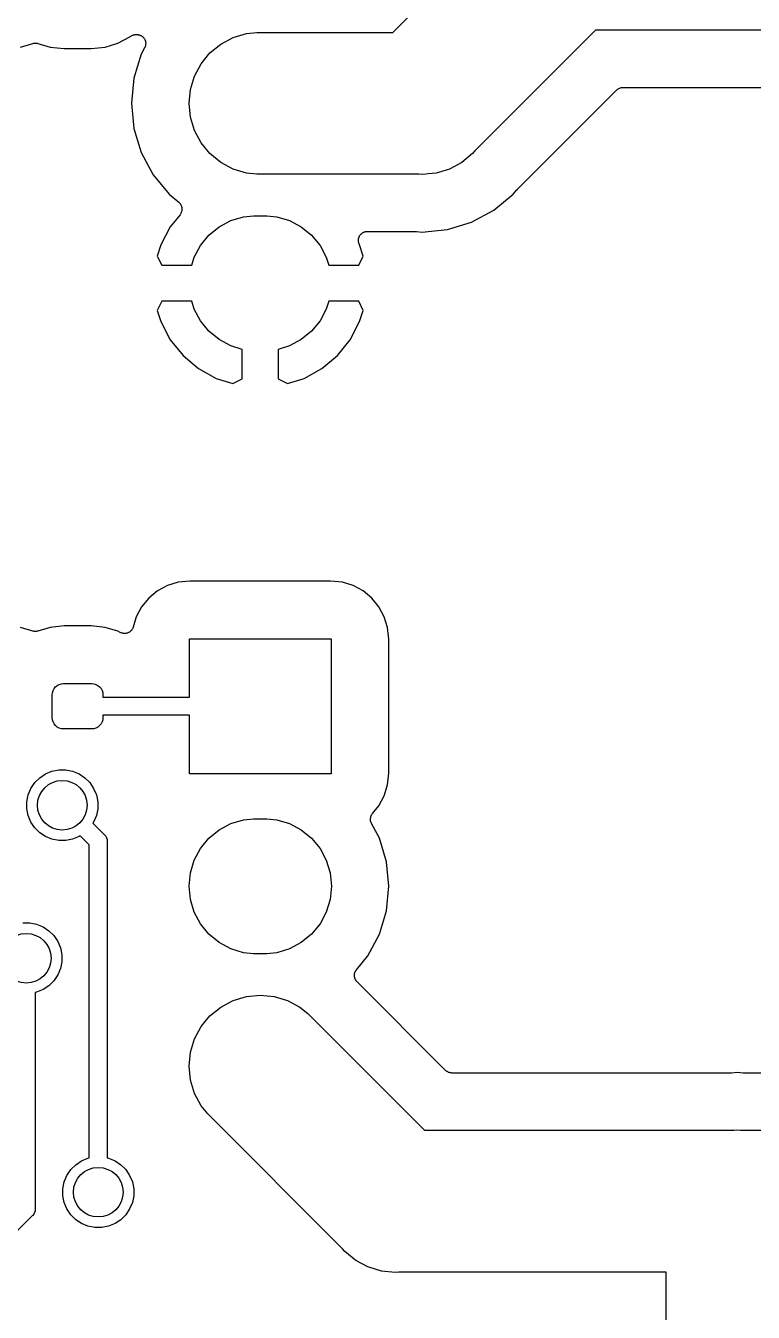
# Model space of a CAD drawing. Extents: x 2.36 to 5.74, y -5.57 to -1.66.
# Drawn here: x 4.82 to 5.224, y -4.587 to -3.872 of the extents above; entities that cross this region are included whole.
import ezdxf

# ---------------------------------------------------------------- set-up
doc = ezdxf.new("R2010")
doc.units = 0
doc.header["$MEASUREMENT"] = 0
doc.layers.add('BLACK', color=7, linetype='CONTINUOUS')

msp = doc.modelspace()

# ---------------------------------------------------------------- linework, layer by layer
at = {"layer": 'BLACK', "linetype": 'CONTINUOUS'}
for p, q in [((5.02369, -3.87563), (5.08063, -3.81869)), ((4.87094, -3.88165), (4.87756, -3.87811)), ((4.87756, -3.87811), (4.87776, -3.87795)), ((4.87776, -3.87795), (4.87782, -3.8779)), ((4.87782, -3.8779), (4.878, -3.87778)), ((4.878, -3.87778), (4.87817, -3.87765)), ((4.87817, -3.87765), (4.87841, -3.87752)), ((4.87841, -3.87752), (4.87864, -3.87737)), ((4.87864, -3.87737), (4.87884, -3.87729)), ((4.87884, -3.87729), (4.87903, -3.87719)), ((4.87903, -3.87719), (4.87929, -3.87711)), ((4.87929, -3.87711), (4.87954, -3.87701)), ((4.87954, -3.87701), (4.87976, -3.87697)), ((4.87976, -3.87697), (4.87996, -3.87691)), ((4.87996, -3.87691), (4.88023, -3.87688)), ((4.88023, -3.87688), (4.8805, -3.87683)), ((4.8805, -3.87683), (4.88072, -3.87683)), ((4.88072, -3.87683), (4.88094, -3.87681)), ((4.88094, -3.87681), (4.88136, -3.87681)), ((4.88136, -3.87681), (4.88143, -3.87681)), ((4.88143, -3.87681), (4.88166, -3.87684)), ((4.88166, -3.87684), (4.88189, -3.87684)), ((4.88189, -3.87684), (4.88214, -3.87689)), ((4.88214, -3.87689), (4.8824, -3.87692)), ((4.8824, -3.87692), (4.88262, -3.87699)), ((4.88262, -3.87699), (4.88285, -3.87704)), ((4.88285, -3.87704), (4.88308, -3.87714)), ((4.88308, -3.87714), (4.88333, -3.87722)), ((4.88333, -3.87722), (4.88353, -3.87733)), ((4.88353, -3.87733), (4.88375, -3.87742)), ((4.88375, -3.87742), (4.88396, -3.87756)), ((4.88396, -3.87756), (4.88418, -3.87769)), ((4.88418, -3.87769), (4.88436, -3.87783)), ((4.88436, -3.87783), (4.88455, -3.87797)), ((4.88455, -3.87797), (4.88474, -3.87815)), ((4.88474, -3.87815), (4.88493, -3.87831)), ((4.88493, -3.87831), (4.88508, -3.87849)), ((4.88508, -3.87849), (4.88524, -3.87866)), ((4.88524, -3.87866), (4.88538, -3.87887)), ((4.88538, -3.87887), (4.88554, -3.87907)), ((4.88554, -3.87907), (4.88565, -3.87928)), ((4.88565, -3.87928), (4.88578, -3.87947)), ((4.88578, -3.87947), (4.88588, -3.87971)), ((4.88588, -3.87971), (4.88599, -3.87994)), ((4.88599, -3.87994), (4.88606, -3.88016)), ((4.88606, -3.88016), (4.88615, -3.88038)), ((4.88615, -3.88038), (4.8862, -3.88063)), ((4.8862, -3.88063), (4.88627, -3.88087)), ((4.88627, -3.88087), (4.88629, -3.88111)), ((4.88629, -3.88111), (4.88634, -3.88133)), ((4.88634, -3.88133), (4.88634, -3.88159)), ((4.92802, -3.88211), (4.93486, -3.87845)), ((4.93486, -3.87845), (4.94228, -3.8762)), ((4.94228, -3.8762), (4.94807, -3.87563)), ((4.94807, -3.87563), (5.02369, -3.87563)), ((5.13631, -3.87437), (5.06921, -3.94147)), ((5.28369, -3.87437), (5.13631, -3.87437)), ((4.81672, -3.88383), (4.82355, -3.88176)), ((4.82355, -3.88176), (4.82356, -3.88175)), ((4.82356, -3.88175), (4.82362, -3.88174)), ((4.82356, -3.88175), (4.82356, -3.88175)), ((4.82356, -3.88175), (4.82356, -3.88175)), ((4.82362, -3.88174), (4.82407, -3.88165)), ((4.82407, -3.88165), (4.82452, -3.88156)), ((4.82452, -3.88156), (4.82455, -3.88156)), ((4.82455, -3.88156), (4.82458, -3.88156)), ((4.82458, -3.88156), (4.82504, -3.88156)), ((4.82504, -3.88156), (4.82549, -3.88156)), ((4.82549, -3.88156), (4.82552, -3.88157)), ((4.82552, -3.88157), (4.82555, -3.88157)), ((4.82555, -3.88157), (4.826, -3.88167)), ((4.826, -3.88167), (4.82645, -3.88176)), ((4.82645, -3.88176), (4.83328, -3.88383)), ((4.83328, -3.88383), (4.84099, -3.88459)), ((4.84099, -3.88459), (4.85605, -3.88459)), ((4.85605, -3.88459), (4.86376, -3.88383)), ((4.86376, -3.88383), (4.87094, -3.88165)), ((4.88392, -3.88763), (4.87985, -3.90105)), ((4.88577, -3.88417), (4.88392, -3.88763)), ((4.88586, -3.88395), (4.88577, -3.88417)), ((4.88597, -3.88375), (4.88586, -3.88395)), ((4.88604, -3.8835), (4.88597, -3.88375)), ((4.88614, -3.88327), (4.88604, -3.8835)), ((4.88619, -3.88304), (4.88614, -3.88327)), ((4.88626, -3.88282), (4.88619, -3.88304)), ((4.88628, -3.88256), (4.88626, -3.88282)), ((4.88633, -3.88231), (4.88628, -3.88256)), ((4.88636, -3.88185), (4.88633, -3.88208)), ((4.88633, -3.88208), (4.88633, -3.88231)), ((4.88634, -3.88159), (4.88636, -3.88185)), ((4.91711, -3.89302), (4.92203, -3.88703)), ((4.92203, -3.88703), (4.92802, -3.88211)), ((4.91345, -3.89986), (4.91711, -3.89302)), ((4.87985, -3.90105), (4.87847, -3.915)), ((4.9112, -3.90728), (4.91345, -3.89986)), ((4.91044, -3.915), (4.9112, -3.90728)), ((5.09298, -3.96269), (5.14802, -3.90765)), ((5.14802, -3.90765), (5.14803, -3.90763)), ((5.14803, -3.90763), (5.14807, -3.9076)), ((5.14803, -3.90763), (5.14803, -3.90763)), ((5.14803, -3.90763), (5.14803, -3.90763)), ((5.14807, -3.9076), (5.14843, -3.90731)), ((5.14843, -3.90731), (5.14879, -3.90702)), ((5.14879, -3.90702), (5.14881, -3.907)), ((5.14881, -3.907), (5.14883, -3.90699)), ((5.14883, -3.90699), (5.14924, -3.90677)), ((5.14924, -3.90677), (5.14965, -3.90656)), ((5.14965, -3.90656), (5.14968, -3.90655)), ((5.14968, -3.90655), (5.1497, -3.90654)), ((5.1497, -3.90654), (5.15014, -3.90641)), ((5.15014, -3.90641), (5.15058, -3.90628)), ((5.15058, -3.90628), (5.15061, -3.90627)), ((5.15061, -3.90627), (5.15064, -3.90627)), ((5.15064, -3.90627), (5.1511, -3.90623)), ((5.1511, -3.90623), (5.15156, -3.90618)), ((5.15156, -3.90618), (5.26844, -3.90618)), ((4.87847, -3.915), (4.87985, -3.92895)), ((4.9112, -3.92272), (4.91044, -3.915)), ((4.91345, -3.93014), (4.9112, -3.92272)), ((4.87985, -3.92895), (4.88392, -3.94237)), ((4.91711, -3.93698), (4.91345, -3.93014)), ((4.92203, -3.94297), (4.91711, -3.93698)), ((4.88392, -3.94237), (4.89053, -3.95474)), ((4.92802, -3.94789), (4.92203, -3.94297)), ((5.06797, -3.94297), (5.06198, -3.94789)), ((5.06921, -3.94147), (5.06797, -3.94297)), ((4.93486, -3.95155), (4.92802, -3.94789)), ((4.94228, -3.9538), (4.93486, -3.95155)), ((5.05514, -3.95155), (5.04907, -3.95339)), ((5.06198, -3.94789), (5.05514, -3.95155)), ((4.89053, -3.95474), (4.89942, -3.96558)), ((4.94807, -3.95437), (4.94228, -3.9538)), ((5.03807, -3.95437), (4.94807, -3.95437)), ((5.04, -3.95456), (5.03807, -3.95437)), ((5.04193, -3.95437), (5.04, -3.95456)), ((5.04333, -3.95423), (5.04193, -3.95437)), ((5.04772, -3.9538), (5.04333, -3.95423)), ((5.04907, -3.95339), (5.04772, -3.9538)), ((4.89942, -3.96558), (4.9047, -3.9699)), ((5.07974, -3.97447), (5.09058, -3.96558)), ((5.09058, -3.96558), (5.09265, -3.96305)), ((5.09265, -3.96305), (5.09269, -3.963)), ((5.09269, -3.963), (5.09285, -3.96285)), ((5.09285, -3.96285), (5.09298, -3.96269)), ((4.9047, -3.9699), (4.90475, -3.96995)), ((4.90475, -3.96995), (4.90506, -3.97027)), ((4.90506, -3.97027), (4.90538, -3.97058)), ((4.90538, -3.97058), (4.9054, -3.97062)), ((4.9054, -3.97062), (4.90543, -3.97065)), ((4.90543, -3.97065), (4.90567, -3.97102)), ((4.90567, -3.97102), (4.90592, -3.97139)), ((4.90592, -3.97139), (4.90594, -3.97143)), ((4.90594, -3.97143), (4.90596, -3.97147)), ((4.90596, -3.97147), (4.90613, -3.97188)), ((4.90613, -3.97188), (4.9063, -3.97229)), ((4.9063, -3.97229), (4.90631, -3.97233)), ((4.90631, -3.97233), (4.90633, -3.97237)), ((4.90633, -3.97237), (4.90641, -3.97281)), ((4.90641, -3.97281), (4.9065, -3.97324)), ((4.9065, -3.97431), (4.90641, -3.97474)), ((4.9065, -3.97324), (4.9065, -3.97329)), ((4.9065, -3.97329), (4.90651, -3.97333)), ((4.90651, -3.97333), (4.9065, -3.97378)), ((4.9065, -3.97378), (4.90651, -3.97422)), ((4.90651, -3.97422), (4.9065, -3.97426)), ((4.9065, -3.97426), (4.9065, -3.97431)), ((4.90543, -3.9769), (4.90004, -3.98361)), ((4.90567, -3.97653), (4.90543, -3.9769)), ((4.90592, -3.97616), (4.90567, -3.97653)), ((4.90593, -3.97612), (4.90592, -3.97616)), ((4.90596, -3.97608), (4.90593, -3.97612)), ((4.90612, -3.97567), (4.90596, -3.97608)), ((4.9063, -3.97526), (4.90612, -3.97567)), ((4.90631, -3.97522), (4.9063, -3.97526)), ((4.90632, -3.97518), (4.90631, -3.97522)), ((4.90641, -3.97474), (4.90632, -3.97518)), ((4.9272, -3.98367), (4.93371, -3.98019)), ((4.93371, -3.98019), (4.94078, -3.97804)), ((4.94078, -3.97804), (4.94629, -3.9775)), ((4.94629, -3.9775), (4.95371, -3.9775)), ((4.95371, -3.9775), (4.95922, -3.97804)), ((4.95922, -3.97804), (4.96629, -3.98019)), ((4.96629, -3.98019), (4.9728, -3.98367)), ((5.05395, -3.98515), (5.06737, -3.98108)), ((5.06737, -3.98108), (5.07974, -3.97447)), ((4.90004, -3.98361), (4.8948, -3.99367)), ((4.9168, -3.99407), (4.92149, -3.98836)), ((4.92149, -3.98836), (4.9272, -3.98367)), ((4.9728, -3.98367), (4.97851, -3.98836)), ((4.97851, -3.98836), (4.9832, -3.99407)), ((5.00518, -3.98873), (5.0053, -3.98857)), ((5.0053, -3.98857), (5.0054, -3.98839)), ((5.0054, -3.98839), (5.00558, -3.98817)), ((5.00558, -3.98817), (5.00574, -3.98793)), ((5.00574, -3.98793), (5.00589, -3.98779)), ((5.00589, -3.98779), (5.00602, -3.98763)), ((5.00602, -3.98763), (5.00624, -3.98745)), ((5.00624, -3.98745), (5.00644, -3.98726)), ((5.00644, -3.98726), (5.00661, -3.98715)), ((5.00661, -3.98715), (5.00677, -3.98702)), ((5.00677, -3.98702), (5.00702, -3.98688)), ((5.00702, -3.98688), (5.00726, -3.98673)), ((5.00726, -3.98673), (5.00745, -3.98665)), ((5.00745, -3.98665), (5.00764, -3.98656)), ((5.00764, -3.98656), (5.00791, -3.98648)), ((5.00791, -3.98648), (5.00817, -3.98637)), ((5.00817, -3.98637), (5.00837, -3.98634)), ((5.00837, -3.98634), (5.00857, -3.98628)), ((5.00857, -3.98628), (5.00885, -3.98625)), ((5.00885, -3.98625), (5.00913, -3.9862)), ((5.00913, -3.9862), (5.00934, -3.9862)), ((5.00934, -3.9862), (5.00954, -3.98618)), ((5.00954, -3.98618), (5.03626, -3.98618)), ((5.03626, -3.98618), (5.03633, -3.98618)), ((5.03633, -3.98618), (5.03654, -3.98621)), ((5.03654, -3.98621), (5.03675, -3.98621)), ((5.03675, -3.98621), (5.04, -3.98653)), ((5.04, -3.98653), (5.04325, -3.98621)), ((5.04325, -3.98621), (5.05395, -3.98515)), ((5.04325, -3.98621), (5.04325, -3.98621)), ((4.8948, -3.99367), (4.89276, -3.99994)), ((4.91332, -4.00058), (4.9168, -3.99407)), ((4.9832, -3.99407), (4.98668, -4.00058)), ((5.00454, -3.99115), (5.00457, -3.99086)), ((5.00456, -3.99135), (5.00454, -3.99115)), ((5.00455, -3.99156), (5.00456, -3.99135)), ((5.0046, -3.99184), (5.00455, -3.99156)), ((5.00457, -3.99086), (5.00458, -3.99058)), ((5.00458, -3.99058), (5.00462, -3.99038)), ((5.00463, -3.99212), (5.0046, -3.99184)), ((5.00462, -3.99038), (5.00464, -3.99018)), ((5.00469, -3.99232), (5.00463, -3.99212)), ((5.00464, -3.99018), (5.00473, -3.9899)), ((5.00472, -3.99252), (5.00469, -3.99232)), ((5.00482, -3.99278), (5.00472, -3.99252)), ((5.00473, -3.9899), (5.00479, -3.98963)), ((5.00479, -3.98963), (5.00487, -3.98944)), ((5.0049, -3.99305), (5.00482, -3.99278)), ((5.00487, -3.98944), (5.00493, -3.98924)), ((5.005, -3.99324), (5.0049, -3.99305)), ((5.00493, -3.98924), (5.00507, -3.98899)), ((5.00507, -3.99343), (5.005, -3.99324)), ((5.00507, -3.98899), (5.00518, -3.98873)), ((5.00511, -3.99349), (5.00507, -3.99343)), ((5.0052, -3.99367), (5.00511, -3.99349)), ((5.00724, -3.99994), (5.0052, -3.99367)), ((4.89276, -3.99994), (4.89523, -4.005)), ((4.91198, -4.005), (4.91332, -4.00058)), ((4.98668, -4.00058), (4.98802, -4.005)), ((5.00477, -4.005), (5.00724, -3.99994)), ((4.89523, -4.005), (4.91198, -4.005)), ((4.98802, -4.005), (5.00477, -4.005)), ((4.89523, -4.025), (4.89276, -4.03006)), ((4.89276, -4.03006), (4.8948, -4.03633)), ((4.91198, -4.025), (4.89523, -4.025)), ((4.91332, -4.02942), (4.91198, -4.025)), ((4.9168, -4.03593), (4.91332, -4.02942)), ((4.98668, -4.02942), (4.9832, -4.03593)), ((4.98802, -4.025), (4.98668, -4.02942)), ((5.00477, -4.025), (4.98802, -4.025)), ((5.00724, -4.03006), (5.00477, -4.025)), ((5.0052, -4.03633), (5.00724, -4.03006)), ((4.8948, -4.03633), (4.90004, -4.04639)), ((4.92149, -4.04164), (4.9168, -4.03593)), ((4.9832, -4.03593), (4.97851, -4.04164)), ((4.99996, -4.04639), (5.0052, -4.03633)), ((4.9272, -4.04633), (4.92149, -4.04164)), ((4.97851, -4.04164), (4.9728, -4.04633)), ((4.90004, -4.04639), (4.90708, -4.05516)), ((4.93371, -4.04981), (4.9272, -4.04633)), ((4.94, -4.05172), (4.93371, -4.04981)), ((4.94, -4.06807), (4.94, -4.05172)), ((4.96629, -4.04981), (4.96, -4.05172)), ((4.96, -4.05172), (4.96, -4.06807)), ((4.9728, -4.04633), (4.96629, -4.04981)), ((4.99292, -4.05516), (4.99996, -4.04639)), ((4.90708, -4.05516), (4.91571, -4.0624)), ((4.98429, -4.0624), (4.99292, -4.05516)), ((4.91571, -4.0624), (4.92558, -4.06782)), ((4.97442, -4.06782), (4.98429, -4.0624)), ((4.92558, -4.06782), (4.93482, -4.07073)), ((4.93482, -4.07073), (4.94, -4.06807)), ((4.96, -4.06807), (4.96518, -4.07073)), ((4.96518, -4.07073), (4.97442, -4.06782)), ((4.90439, -4.18115), (4.8984, -4.18297)), ((4.91088, -4.18051), (4.90439, -4.18115)), ((4.98912, -4.18051), (4.91088, -4.18051)), ((4.99561, -4.18115), (4.98912, -4.18051)), ((5.0016, -4.18297), (4.99561, -4.18115)), ((4.89287, -4.18592), (4.88803, -4.1899)), ((4.8984, -4.18297), (4.89287, -4.18592)), ((5.00713, -4.18592), (5.0016, -4.18297)), ((5.01197, -4.1899), (5.00713, -4.18592)), ((4.88405, -4.19474), (4.8811, -4.20027)), ((4.88803, -4.1899), (4.88405, -4.19474)), ((5.01595, -4.19474), (5.01197, -4.1899)), ((5.0189, -4.20027), (5.01595, -4.19474)), ((4.8811, -4.20027), (4.87934, -4.20606)), ((5.02072, -4.20626), (5.0189, -4.20027)), ((4.82355, -4.20824), (4.81672, -4.20617)), ((4.824, -4.20833), (4.82355, -4.20824)), ((4.82445, -4.20843), (4.824, -4.20833)), ((4.82448, -4.20843), (4.82445, -4.20843)), ((4.82451, -4.20843), (4.82448, -4.20843)), ((4.82496, -4.20844), (4.82451, -4.20843)), ((4.82542, -4.20844), (4.82496, -4.20844)), ((4.82545, -4.20844), (4.82542, -4.20844)), ((4.82548, -4.20844), (4.82545, -4.20844)), ((4.82593, -4.20835), (4.82548, -4.20844)), ((4.82638, -4.20826), (4.82593, -4.20835)), ((4.82644, -4.20825), (4.82638, -4.20826)), ((4.82645, -4.20824), (4.82644, -4.20825)), ((4.82644, -4.20825), (4.82644, -4.20825)), ((4.82644, -4.20825), (4.82644, -4.20825)), ((4.83328, -4.20617), (4.82645, -4.20824)), ((4.84099, -4.20541), (4.83328, -4.20617)), ((4.85605, -4.20541), (4.84099, -4.20541)), ((4.86376, -4.20617), (4.85605, -4.20541)), ((4.87094, -4.20835), (4.86376, -4.20617)), ((4.8722, -4.20902), (4.87094, -4.20835)), ((4.87264, -4.2092), (4.8722, -4.20902)), ((4.87307, -4.20939), (4.87264, -4.2092)), ((4.87309, -4.20939), (4.87307, -4.20939)), ((4.8731, -4.20939), (4.87309, -4.20939)), ((4.87356, -4.20949), (4.8731, -4.20939)), ((4.87403, -4.20958), (4.87356, -4.20949)), ((4.87404, -4.20958), (4.87403, -4.20958)), ((4.87406, -4.20959), (4.87404, -4.20958)), ((4.87453, -4.20959), (4.87406, -4.20959)), ((4.875, -4.20959), (4.87453, -4.20959)), ((4.87502, -4.20959), (4.875, -4.20959)), ((4.87503, -4.20959), (4.87502, -4.20959)), ((4.8755, -4.2095), (4.87503, -4.20959)), ((4.87596, -4.20941), (4.8755, -4.2095)), ((4.87598, -4.2094), (4.87596, -4.20941)), ((4.87599, -4.2094), (4.87598, -4.2094)), ((4.87643, -4.20922), (4.87599, -4.2094)), ((4.87687, -4.20905), (4.87643, -4.20922)), ((4.87688, -4.20904), (4.87687, -4.20905)), ((4.87689, -4.20903), (4.87688, -4.20904)), ((4.87729, -4.20877), (4.87689, -4.20903)), ((4.87768, -4.20851), (4.87729, -4.20877)), ((4.87769, -4.2085), (4.87768, -4.20851)), ((4.87771, -4.20849), (4.87769, -4.2085)), ((4.87805, -4.20816), (4.87771, -4.20849)), ((4.87838, -4.20783), (4.87805, -4.20816)), ((4.87839, -4.20782), (4.87838, -4.20783)), ((4.8784, -4.20781), (4.87839, -4.20782)), ((4.87867, -4.20741), (4.8784, -4.20781)), ((4.87893, -4.20703), (4.87867, -4.20741)), ((4.87894, -4.20701), (4.87893, -4.20703)), ((4.87895, -4.207), (4.87894, -4.20701)), ((4.87913, -4.20656), (4.87895, -4.207)), ((4.87932, -4.20613), (4.87913, -4.20656)), ((4.87933, -4.2061), (4.87932, -4.20613)), ((4.87934, -4.20606), (4.87933, -4.2061)), ((4.87933, -4.2061), (4.87933, -4.2061)), ((4.87933, -4.2061), (4.87933, -4.2061)), ((5.02136, -4.21275), (5.02072, -4.20626)), ((4.91063, -4.245), (4.91063, -4.2125)), ((4.91063, -4.2125), (4.98937, -4.2125)), ((4.98937, -4.2125), (4.98937, -4.2875)), ((5.02136, -4.28725), (5.02136, -4.21275)), ((4.83629, -4.23925), (4.83725, -4.23846)), ((4.83725, -4.23846), (4.83834, -4.23788)), ((4.83834, -4.23788), (4.83952, -4.23752)), ((4.83952, -4.23752), (4.84075, -4.2374)), ((4.84075, -4.2374), (4.8563, -4.2374)), ((4.8563, -4.2374), (4.85753, -4.23752)), ((4.85753, -4.23752), (4.85871, -4.23788)), ((4.85871, -4.23788), (4.8598, -4.23846)), ((4.8598, -4.23846), (4.86075, -4.23925)), ((4.83445, -4.2437), (4.83457, -4.24247)), ((4.83445, -4.2563), (4.83445, -4.2437)), ((4.83457, -4.24247), (4.83493, -4.24129)), ((4.83493, -4.24129), (4.83551, -4.2402)), ((4.83551, -4.2402), (4.83629, -4.23925)), ((4.86075, -4.23925), (4.86154, -4.2402)), ((4.86154, -4.2402), (4.86212, -4.24129)), ((4.86212, -4.24129), (4.86248, -4.24247)), ((4.86248, -4.24247), (4.8626, -4.2437)), ((4.8626, -4.2437), (4.8626, -4.245)), ((4.8626, -4.245), (4.91063, -4.245)), ((4.83457, -4.25753), (4.83445, -4.2563)), ((4.83493, -4.25871), (4.83457, -4.25753)), ((4.83551, -4.2598), (4.83493, -4.25871)), ((4.83629, -4.26075), (4.83551, -4.2598)), ((4.86154, -4.2598), (4.86075, -4.26075)), ((4.86212, -4.25871), (4.86154, -4.2598)), ((4.86248, -4.25753), (4.86212, -4.25871)), ((4.8626, -4.2563), (4.86248, -4.25753)), ((4.91063, -4.255), (4.8626, -4.255)), ((4.8626, -4.255), (4.8626, -4.2563)), ((4.91063, -4.2875), (4.91063, -4.255)), ((4.83725, -4.26154), (4.83629, -4.26075)), ((4.83834, -4.26212), (4.83725, -4.26154)), ((4.83952, -4.26248), (4.83834, -4.26212)), ((4.84075, -4.2626), (4.83952, -4.26248)), ((4.8563, -4.2626), (4.84075, -4.2626)), ((4.85753, -4.26248), (4.8563, -4.2626)), ((4.85871, -4.26212), (4.85753, -4.26248)), ((4.8598, -4.26154), (4.85871, -4.26212)), ((4.86075, -4.26075), (4.8598, -4.26154)), ((4.82745, -4.28971), (4.83068, -4.28756)), ((4.83068, -4.28756), (4.83426, -4.28607)), ((4.83426, -4.28607), (4.83806, -4.28531)), ((4.83806, -4.28531), (4.84194, -4.28531)), ((4.84194, -4.28531), (4.84574, -4.28607)), ((4.84574, -4.28607), (4.84932, -4.28756)), ((4.84932, -4.28756), (4.85255, -4.28971)), ((4.98937, -4.2875), (4.91063, -4.2875)), ((5.02072, -4.29374), (5.02136, -4.28725)), ((4.82107, -4.29926), (4.82256, -4.29568)), ((4.82256, -4.29568), (4.82471, -4.29245)), ((4.82471, -4.29245), (4.82745, -4.28971)), ((4.85255, -4.28971), (4.85529, -4.29245)), ((4.85529, -4.29245), (4.85744, -4.29568)), ((4.85744, -4.29568), (4.85893, -4.29926)), ((5.0189, -4.29973), (5.02072, -4.29374)), ((4.82031, -4.30306), (4.82107, -4.29926)), ((4.82031, -4.30694), (4.82031, -4.30306)), ((4.85893, -4.29926), (4.85969, -4.30306)), ((4.85969, -4.30306), (4.85969, -4.30694)), ((5.01595, -4.30526), (5.0189, -4.29973)), ((4.82107, -4.31074), (4.82031, -4.30694)), ((4.85969, -4.30694), (4.85893, -4.31074)), ((5.01185, -4.31039), (5.01212, -4.31)), ((5.01212, -4.31), (5.01237, -4.30961)), ((5.01237, -4.30961), (5.01595, -4.30526)), ((4.82256, -4.31432), (4.82107, -4.31074)), ((4.82471, -4.31755), (4.82256, -4.31432)), ((4.85744, -4.31432), (4.85702, -4.31495)), ((4.85702, -4.31495), (4.86336, -4.32129)), ((4.85893, -4.31074), (4.85744, -4.31432)), ((4.9272, -4.31867), (4.93371, -4.31519)), ((4.93371, -4.31519), (4.94078, -4.31304)), ((4.94078, -4.31304), (4.94629, -4.3125)), ((4.94629, -4.3125), (4.95371, -4.3125)), ((4.95371, -4.3125), (4.95922, -4.31304)), ((4.95922, -4.31304), (4.96629, -4.31519)), ((4.96629, -4.31519), (4.9728, -4.31867)), ((5.01126, -4.31228), (5.01127, -4.31226)), ((5.01126, -4.31275), (5.01126, -4.31228)), ((5.01126, -4.31321), (5.01126, -4.31275)), ((5.01126, -4.31324), (5.01126, -4.31321)), ((5.01126, -4.31326), (5.01126, -4.31324)), ((5.01135, -4.31372), (5.01126, -4.31326)), ((5.01127, -4.31224), (5.01136, -4.31179)), ((5.01127, -4.31226), (5.01127, -4.31224)), ((5.01144, -4.31417), (5.01135, -4.31372)), ((5.01136, -4.31179), (5.01146, -4.31133)), ((5.01144, -4.31419), (5.01144, -4.31417)), ((5.01145, -4.31422), (5.01144, -4.31419)), ((5.01162, -4.31465), (5.01145, -4.31422)), ((5.01146, -4.31133), (5.01147, -4.31131)), ((5.01147, -4.31128), (5.01165, -4.31086)), ((5.01147, -4.31131), (5.01147, -4.31128)), ((5.0118, -4.31508), (5.01162, -4.31465)), ((5.01165, -4.31086), (5.01183, -4.31042)), ((5.01182, -4.31512), (5.0118, -4.31508)), ((5.01183, -4.31514), (5.01182, -4.31512)), ((5.01182, -4.31512), (5.01182, -4.31512)), ((5.01182, -4.31512), (5.01182, -4.31512)), ((5.01183, -4.31042), (5.01184, -4.31041)), ((5.01621, -4.32335), (5.01183, -4.31514)), ((5.01184, -4.31041), (5.01185, -4.31039)), ((4.82745, -4.32029), (4.82471, -4.31755)), ((4.83068, -4.32244), (4.82745, -4.32029)), ((4.83426, -4.32393), (4.83068, -4.32244)), ((4.83806, -4.32469), (4.83426, -4.32393)), ((4.84574, -4.32393), (4.84194, -4.32469)), ((4.84932, -4.32244), (4.84574, -4.32393)), ((4.84995, -4.32202), (4.84932, -4.32244)), ((4.855, -4.32707), (4.84995, -4.32202)), ((4.86336, -4.32129), (4.86355, -4.32145)), ((4.86355, -4.32145), (4.86418, -4.32221)), ((4.86418, -4.32221), (4.86464, -4.32308)), ((4.86464, -4.32308), (4.86493, -4.32402)), ((4.86493, -4.32402), (4.86499, -4.32463)), ((4.9168, -4.32907), (4.92149, -4.32336)), ((4.92149, -4.32336), (4.9272, -4.31867)), ((4.9728, -4.31867), (4.97851, -4.32336)), ((4.97851, -4.32336), (4.9832, -4.32907)), ((5.02018, -4.33641), (5.01621, -4.32335)), ((4.84194, -4.32469), (4.83806, -4.32469)), ((4.855, -4.50092), (4.855, -4.32707)), ((4.86499, -4.32463), (4.86502, -4.325)), ((4.86502, -4.325), (4.865, -4.32525)), ((4.865, -4.32525), (4.865, -4.50092)), ((4.91332, -4.33558), (4.9168, -4.32907)), ((4.9832, -4.32907), (4.98668, -4.33558)), ((4.91117, -4.34265), (4.91332, -4.33558)), ((4.98668, -4.33558), (4.98883, -4.34265)), ((5.02152, -4.35), (5.02018, -4.33641)), ((4.91045, -4.35), (4.91117, -4.34265)), ((4.98883, -4.34265), (4.98955, -4.35)), ((4.91117, -4.35735), (4.91045, -4.35)), ((4.98955, -4.35), (4.98883, -4.35735)), ((5.02018, -4.36359), (5.02152, -4.35)), ((4.91332, -4.36442), (4.91117, -4.35735)), ((4.98883, -4.35735), (4.98668, -4.36442)), ((4.9168, -4.37093), (4.91332, -4.36442)), ((4.98668, -4.36442), (4.9832, -4.37093)), ((5.01621, -4.37665), (5.02018, -4.36359)), ((4.81806, -4.37031), (4.82194, -4.37031)), ((4.82194, -4.37031), (4.82574, -4.37107)), ((4.82574, -4.37107), (4.82932, -4.37256)), ((4.82932, -4.37256), (4.83255, -4.37471)), ((4.92149, -4.37664), (4.9168, -4.37093)), ((4.9832, -4.37093), (4.97851, -4.37664)), ((4.83255, -4.37471), (4.83529, -4.37745)), ((4.83529, -4.37745), (4.83744, -4.38068)), ((4.83744, -4.38068), (4.83893, -4.38426)), ((4.9272, -4.38133), (4.92149, -4.37664)), ((4.93371, -4.38481), (4.9272, -4.38133)), ((4.9728, -4.38133), (4.96629, -4.38481)), ((4.97851, -4.37664), (4.9728, -4.38133)), ((5.00978, -4.38869), (5.01621, -4.37665)), ((4.83893, -4.38426), (4.83969, -4.38806)), ((4.83969, -4.38806), (4.83969, -4.39194)), ((4.94078, -4.38696), (4.93371, -4.38481)), ((4.94629, -4.3875), (4.94078, -4.38696)), ((4.95371, -4.3875), (4.94629, -4.3875)), ((4.95922, -4.38696), (4.95371, -4.3875)), ((4.96629, -4.38481), (4.95922, -4.38696)), ((5.00345, -4.39641), (5.00978, -4.38869)), ((4.83893, -4.39574), (4.83744, -4.39932)), ((4.83969, -4.39194), (4.83893, -4.39574)), ((4.83529, -4.40255), (4.83255, -4.40529)), ((4.83744, -4.39932), (4.83529, -4.40255)), ((5.00231, -4.39953), (5.00234, -4.3993)), ((5.00234, -4.39979), (5.00231, -4.39953)), ((5.00234, -4.39907), (5.00239, -4.39882)), ((5.00234, -4.3993), (5.00234, -4.39907)), ((5.00234, -4.40005), (5.00234, -4.39979)), ((5.00238, -4.40027), (5.00234, -4.40005)), ((5.0024, -4.4005), (5.00238, -4.40027)), ((5.00239, -4.39882), (5.00242, -4.39856)), ((5.00247, -4.40075), (5.0024, -4.4005)), ((5.00242, -4.39856), (5.00249, -4.39834)), ((5.00252, -4.40101), (5.00247, -4.40075)), ((5.00249, -4.39834), (5.00253, -4.39812)), ((5.00261, -4.40122), (5.00252, -4.40101)), ((5.00253, -4.39812), (5.00263, -4.39788)), ((5.00267, -4.40143), (5.00261, -4.40122)), ((5.00263, -4.39788), (5.00271, -4.39762)), ((5.00279, -4.40167), (5.00267, -4.40143)), ((5.00271, -4.39762), (5.00282, -4.39743)), ((5.00289, -4.40191), (5.00279, -4.40167)), ((5.00282, -4.39743), (5.00291, -4.39722)), ((5.00302, -4.4021), (5.00289, -4.40191)), ((5.00291, -4.39722), (5.00305, -4.397)), ((5.00312, -4.4023), (5.00302, -4.4021)), ((5.00305, -4.397), (5.00318, -4.39677)), ((5.00329, -4.40251), (5.00312, -4.4023)), ((5.00318, -4.39677), (5.00332, -4.39659)), ((5.00343, -4.40273), (5.00329, -4.40251)), ((5.00332, -4.39659), (5.00345, -4.39641)), ((5.00359, -4.40289), (5.00343, -4.40273)), ((5.00373, -4.40306), (5.00359, -4.40289)), ((5.00378, -4.40311), (5.00373, -4.40306)), ((5.05302, -4.45235), (5.00378, -4.40311)), ((4.82574, -4.40893), (4.825, -4.40908)), ((4.825, -4.40908), (4.825, -4.52912)), ((4.82932, -4.40744), (4.82574, -4.40893)), ((4.83255, -4.40529), (4.82932, -4.40744)), ((4.92203, -4.42203), (4.92802, -4.41711)), ((4.92802, -4.41711), (4.93486, -4.41345)), ((4.93486, -4.41345), (4.94228, -4.4112)), ((4.94228, -4.4112), (4.95, -4.41044)), ((4.95, -4.41044), (4.95772, -4.4112)), ((4.95772, -4.4112), (4.96514, -4.41345)), ((4.96514, -4.41345), (4.97198, -4.41711)), ((4.97198, -4.41711), (4.97647, -4.42079)), ((4.91711, -4.42802), (4.92203, -4.42203)), ((4.97647, -4.42079), (5.04131, -4.48563)), ((4.91345, -4.43486), (4.91711, -4.42802)), ((4.9112, -4.44228), (4.91345, -4.43486)), ((4.91044, -4.45), (4.9112, -4.44228)), ((4.9112, -4.45772), (4.91044, -4.45)), ((5.05338, -4.45265), (5.05302, -4.45235)), ((5.05373, -4.45294), (5.05338, -4.45265)), ((5.05375, -4.45296), (5.05373, -4.45294)), ((5.05377, -4.45297), (5.05375, -4.45296)), ((5.05418, -4.45319), (5.05377, -4.45297)), ((5.05459, -4.45341), (5.05418, -4.45319)), ((4.91345, -4.46514), (4.9112, -4.45772)), ((5.05461, -4.45342), (5.05459, -4.45341)), ((5.05463, -4.45343), (5.05461, -4.45342)), ((5.05507, -4.45357), (5.05463, -4.45343)), ((5.05552, -4.45371), (5.05507, -4.45357)), ((5.05554, -4.45371), (5.05552, -4.45371)), ((5.05557, -4.45372), (5.05554, -4.45371)), ((5.05603, -4.45377), (5.05557, -4.45372)), ((5.05649, -4.45382), (5.05603, -4.45377)), ((5.05654, -4.45382), (5.05649, -4.45382)), ((5.05656, -4.45382), (5.05654, -4.45382)), ((5.05654, -4.45382), (5.05654, -4.45382)), ((5.05654, -4.45382), (5.05654, -4.45382)), ((5.21126, -4.45382), (5.05656, -4.45382)), ((5.21147, -4.4538), (5.21126, -4.45382)), ((5.21168, -4.4538), (5.21147, -4.4538)), ((5.21175, -4.45379), (5.21168, -4.4538)), ((5.215, -4.45347), (5.21175, -4.45379)), ((5.21825, -4.45379), (5.215, -4.45347)), ((5.21846, -4.45379), (5.21825, -4.45379)), ((5.21867, -4.45382), (5.21846, -4.45379)), ((5.21874, -4.45382), (5.21867, -4.45382)), ((5.45836, -4.45382), (5.21874, -4.45382)), ((4.91711, -4.47198), (4.91345, -4.46514)), ((4.92079, -4.47647), (4.91711, -4.47198)), ((4.99579, -4.55147), (4.92079, -4.47647)), ((5.04131, -4.48563), (5.21307, -4.48563)), ((5.21307, -4.48563), (5.215, -4.48544)), ((5.215, -4.48544), (5.21693, -4.48563)), ((5.21693, -4.48563), (5.49094, -4.48563)), ((4.84745, -4.50471), (4.85068, -4.50256)), ((4.85068, -4.50256), (4.85426, -4.50107)), ((4.85426, -4.50107), (4.855, -4.50092)), ((4.865, -4.50092), (4.86574, -4.50107)), ((4.86574, -4.50107), (4.86932, -4.50256)), ((4.86932, -4.50256), (4.87255, -4.50471)), ((4.84256, -4.51068), (4.84471, -4.50745)), ((4.84471, -4.50745), (4.84745, -4.50471)), ((4.87255, -4.50471), (4.87529, -4.50745)), ((4.87529, -4.50745), (4.87744, -4.51068)), ((4.84031, -4.51806), (4.84107, -4.51426)), ((4.84107, -4.51426), (4.84256, -4.51068)), ((4.87744, -4.51068), (4.87893, -4.51426)), ((4.87893, -4.51426), (4.87969, -4.51806)), ((4.84031, -4.52194), (4.84031, -4.51806)), ((4.84107, -4.52574), (4.84031, -4.52194)), ((4.87969, -4.52194), (4.87893, -4.52574)), ((4.87969, -4.51806), (4.87969, -4.52194)), ((4.82464, -4.53129), (4.82418, -4.53215)), ((4.82493, -4.53034), (4.82464, -4.53129)), ((4.825, -4.52961), (4.82493, -4.53034)), ((4.825, -4.52912), (4.82502, -4.52936)), ((4.82502, -4.52936), (4.825, -4.52961)), ((4.825, -4.52961), (4.825, -4.52961)), ((4.84256, -4.52932), (4.84107, -4.52574)), ((4.84471, -4.53255), (4.84256, -4.52932)), ((4.87744, -4.52932), (4.87529, -4.53255)), ((4.87893, -4.52574), (4.87744, -4.52932)), ((4.82336, -4.53307), (4.81383, -4.54261)), ((4.82355, -4.53292), (4.82336, -4.53307)), ((4.82418, -4.53215), (4.82355, -4.53292)), ((4.84745, -4.53529), (4.84471, -4.53255)), ((4.85068, -4.53744), (4.84745, -4.53529)), ((4.85426, -4.53893), (4.85068, -4.53744)), ((4.85806, -4.53969), (4.85426, -4.53893)), ((4.86574, -4.53893), (4.86194, -4.53969)), ((4.86932, -4.53744), (4.86574, -4.53893)), ((4.87255, -4.53529), (4.86932, -4.53744)), ((4.87529, -4.53255), (4.87255, -4.53529)), ((4.86194, -4.53969), (4.85806, -4.53969)), ((4.99703, -4.55297), (4.99579, -4.55147)), ((5.00218, -4.5572), (4.99703, -4.55297)), ((5.00302, -4.55789), (5.00218, -4.5572)), ((5.00986, -4.56155), (5.00302, -4.55789)), ((5.01728, -4.5638), (5.00986, -4.56155)), ((5.025, -4.56456), (5.01728, -4.5638)), ((5.02693, -4.56437), (5.025, -4.56456)), ((5.17563, -4.56437), (5.02693, -4.56437)), ((5.17563, -4.65869), (5.17563, -4.56437))]:
    msp.add_line(p, q, dxfattribs=at)
at = {"layer": 'BLACK'}
for centre in [(4.84, -4.305), (4.82, -4.39), (4.86, -4.52)]:
    msp.add_circle(centre, 0.01378, dxfattribs=at)

doc.saveas('drawing.dxf')
